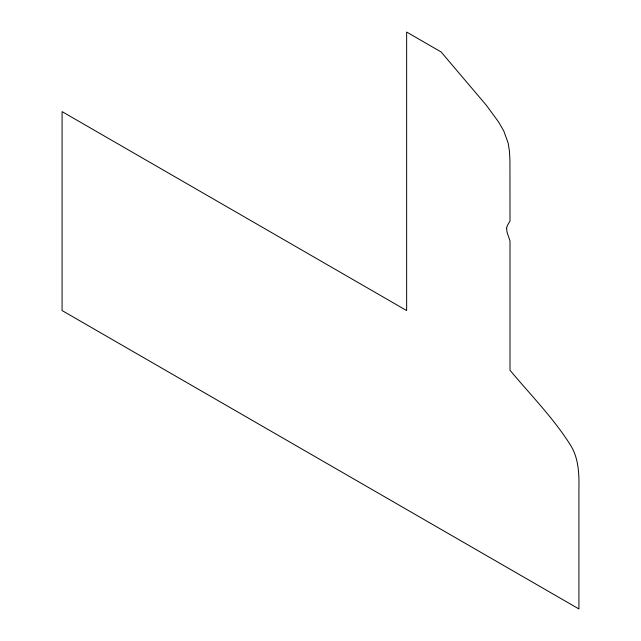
<?xml version="1.0" encoding="UTF-8"?>
<svg xmlns="http://www.w3.org/2000/svg" width="641" height="641" viewBox="0 0 641 641"><rect width="100%" height="100%" fill="white"/><g stroke="black" fill="none" stroke-linecap="round" stroke-linejoin="round"><path stroke-width="0.96" d="M506.566 228.244L507.087 232.443L510.004 240.928L510.004 370.234C530.428 394.792 553.175 417.74 570.306 444.83C578.823 458.131 579.208 474.332 578.919 489.588L578.919 608.95L62.081 310.556L62.081 111.622L406.642 310.556L406.642 32.05L441.096 51.945L486.367 105.292L498.538 121.902L503.73 130.884L508.145 143.015L509.459 151.252L509.94 160.442L510.004 221.033L507.4 225.44L506.566 228.244"/></g></svg>
